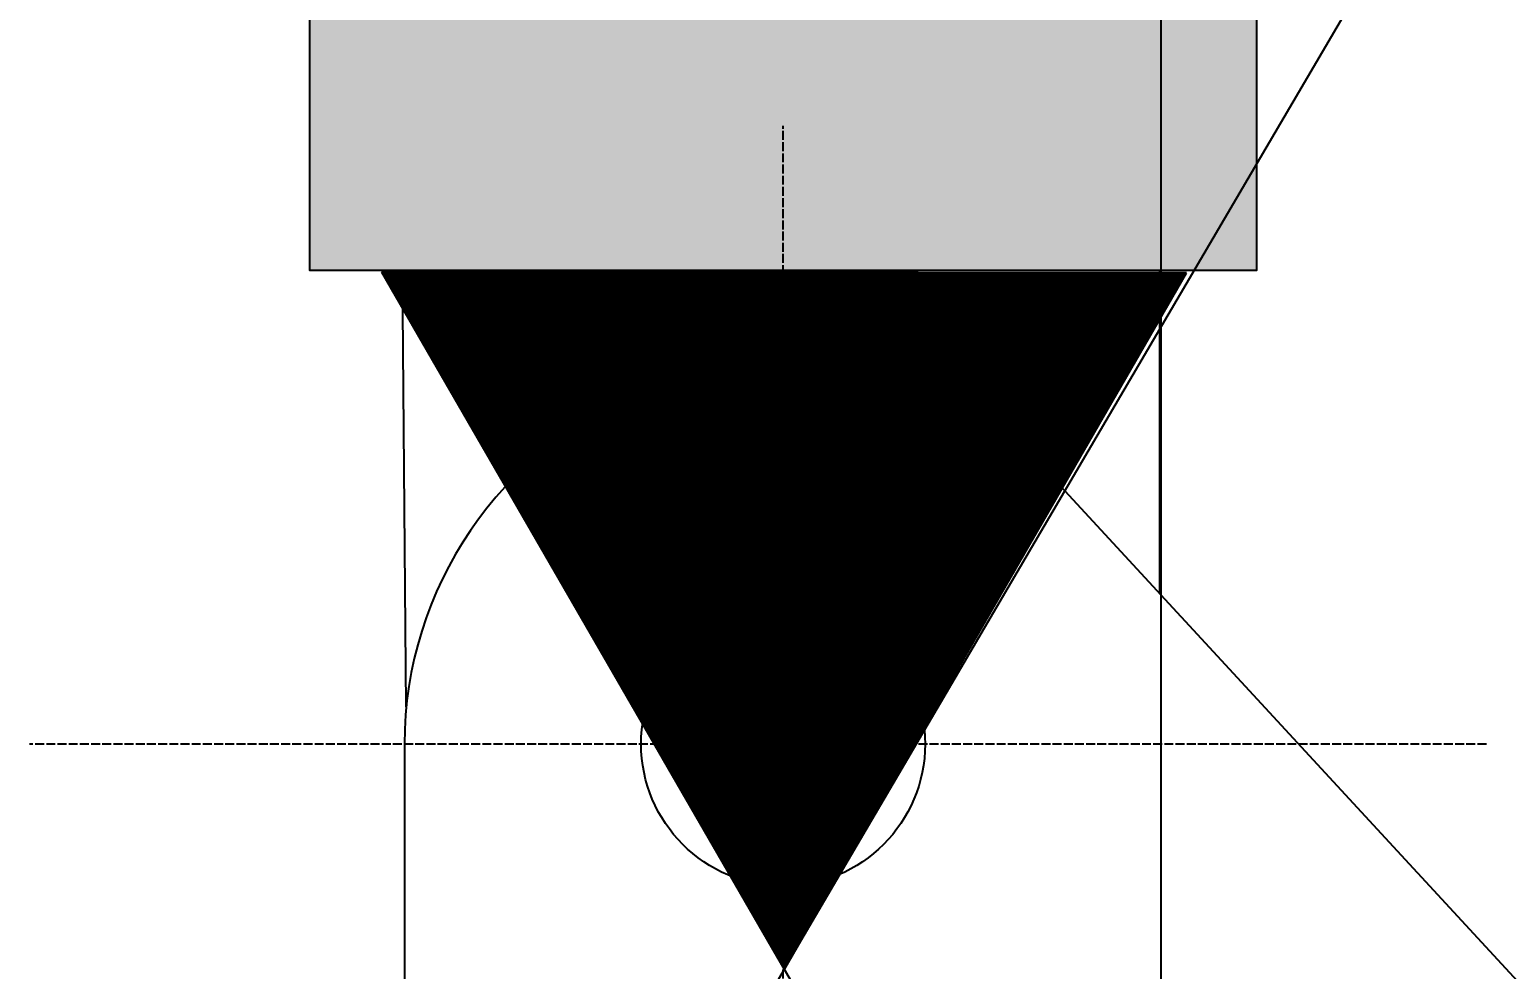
# Model space of a CAD drawing. Header units: millimetres. Extents: x -79526 to 153901, y -45620 to 21119.
# Drawn here: x 72368.2 to 72566.8, y -39220.9 to -39094.8 of the extents above; entities that cross this region are included whole.
import ezdxf
from ezdxf import colors
from ezdxf.entities.mleader import LeaderData, LeaderLine
from ezdxf.math import Vec2, Vec3

# ---------------------------------------------------------------- set-up
doc = ezdxf.new("R2010")
doc.units = ezdxf.units.MM
doc.header["$MEASUREMENT"] = 0
doc.linetypes.add('ACAD_ISO02W100', pattern=[15, 12, -3])
doc.linetypes.add('CENTER', pattern=[50.8, 31.75, -6.35, 6.35, -6.35])
for name, color, linetype in [('center', 7, 'CENTER'), ('notation', 6, 'Continuous'), ('Note', 7, 'Continuous'), ('Plot', 254, 'Continuous'), ('SolidLine', 7, 'Continuous')]:
    doc.layers.add(name, color=color, linetype=linetype)
doc.styles.get("Standard").update_dxf_attribs({"font": 'arial.ttf'})

# ---------------------------------------------------------------- blocks, each defined once
blk = doc.blocks.new('LOADPIN1')
at = {"color": 1}
for p, q in [((88786.05, -27778.52), (88678.05, -27778.37)), ((88678.05, -27778.37), (88786.05, -27965.43)), ((88678.05, -27965.43), (88786.05, -27778.52))]:
    blk.add_line(p, q, dxfattribs=at)
at = {"color": 1, "linetype": 'Continuous'}
for p, q in [((88678.09, -27778.43), (88678.15, -27778.37)), ((88678.15, -27778.54), (88678.32, -27778.37)), ((88678.21, -27778.65), (88678.5, -27778.37)), ((88678.28, -27778.76), (88678.68, -27778.37)), ((88678.34, -27778.88), (88678.85, -27778.37)), ((88678.41, -27778.99), (88679.03, -27778.37)), ((88678.47, -27779.1), (88679.21, -27778.37)), ((88678.54, -27779.21), (88679.38, -27778.37)), ((88678.6, -27779.32), (88679.56, -27778.37)), ((88678.67, -27779.44), (88679.74, -27778.37)), ((88678.73, -27779.55), (88679.91, -27778.37)), ((88678.8, -27779.66), (88680.09, -27778.37)), ((88678.86, -27779.77), (88680.27, -27778.37)), ((88678.93, -27779.88), (88680.44, -27778.37)), ((88678.99, -27780), (88680.62, -27778.37)), ((88679.06, -27780.11), (88680.8, -27778.37)), ((88679.12, -27780.22), (88680.97, -27778.37)), ((88679.19, -27780.33), (88681.15, -27778.37)), ((88679.25, -27780.44), (88681.32, -27778.37)), ((88679.31, -27780.56), (88681.5, -27778.37)), ((88679.38, -27780.67), (88681.68, -27778.37)), ((88679.44, -27780.78), (88681.85, -27778.37)), ((88679.51, -27780.89), (88682.03, -27778.37)), ((88679.57, -27781.01), (88682.21, -27778.37)), ((88679.64, -27781.12), (88682.38, -27778.37)), ((88679.7, -27781.23), (88682.56, -27778.37)), ((88679.77, -27781.34), (88682.74, -27778.37)), ((88679.83, -27781.45), (88682.91, -27778.37)), ((88679.9, -27781.57), (88683.09, -27778.37)), ((88679.96, -27781.68), (88683.27, -27778.37)), ((88680.03, -27781.79), (88683.44, -27778.37)), ((88680.09, -27781.9), (88683.62, -27778.37)), ((88680.16, -27782.01), (88683.8, -27778.37)), ((88680.22, -27782.13), (88683.97, -27778.37)), ((88680.29, -27782.24), (88684.15, -27778.37)), ((88680.35, -27782.35), (88684.33, -27778.37)), ((88680.41, -27782.46), (88684.5, -27778.37)), ((88680.48, -27782.57), (88684.68, -27778.38)), ((88680.54, -27782.69), (88684.86, -27778.38)), ((88680.61, -27782.8), (88685.03, -27778.38)), ((88680.67, -27782.91), (88685.21, -27778.38)), ((88680.74, -27783.02), (88685.38, -27778.38)), ((88680.8, -27783.13), (88685.56, -27778.38)), ((88680.87, -27783.25), (88685.74, -27778.38)), ((88680.93, -27783.36), (88685.91, -27778.38)), ((88681, -27783.47), (88686.09, -27778.38)), ((88681.06, -27783.58), (88686.27, -27778.38)), ((88681.13, -27783.69), (88686.44, -27778.38)), ((88681.19, -27783.81), (88686.62, -27778.38)), ((88681.26, -27783.92), (88686.8, -27778.38)), ((88681.32, -27784.03), (88686.97, -27778.38)), ((88681.39, -27784.14), (88687.15, -27778.38)), ((88681.45, -27784.26), (88687.33, -27778.38)), ((88681.51, -27784.37), (88687.5, -27778.38)), ((88681.58, -27784.48), (88687.68, -27778.38)), ((88681.64, -27784.59), (88687.86, -27778.38)), ((88681.71, -27784.7), (88688.03, -27778.38)), ((88681.77, -27784.82), (88688.21, -27778.38)), ((88681.84, -27784.93), (88688.39, -27778.38)), ((88681.9, -27785.04), (88688.56, -27778.38)), ((88681.97, -27785.15), (88688.74, -27778.38)), ((88682.03, -27785.26), (88688.92, -27778.38)), ((88682.1, -27785.38), (88689.09, -27778.38)), ((88682.16, -27785.49), (88689.27, -27778.38)), ((88682.23, -27785.6), (88689.44, -27778.38)), ((88682.29, -27785.71), (88689.62, -27778.38)), ((88682.36, -27785.82), (88689.8, -27778.38)), ((88682.42, -27785.94), (88689.97, -27778.38)), ((88682.49, -27786.05), (88690.15, -27778.38)), ((88682.55, -27786.16), (88690.33, -27778.38)), ((88682.61, -27786.27), (88690.5, -27778.38)), ((88682.68, -27786.38), (88690.68, -27778.38)), ((88682.74, -27786.5), (88690.86, -27778.38)), ((88682.81, -27786.61), (88691.03, -27778.38)), ((88682.87, -27786.72), (88691.21, -27778.38)), ((88682.94, -27786.83), (88691.39, -27778.38)), ((88683, -27786.95), (88691.56, -27778.38)), ((88683.07, -27787.06), (88691.74, -27778.39)), ((88683.13, -27787.17), (88691.92, -27778.39)), ((88683.2, -27787.28), (88692.09, -27778.39)), ((88683.26, -27787.39), (88692.27, -27778.39)), ((88683.33, -27787.51), (88692.45, -27778.39)), ((88683.39, -27787.62), (88692.62, -27778.39)), ((88683.46, -27787.73), (88692.8, -27778.39)), ((88683.52, -27787.84), (88692.98, -27778.39)), ((88683.59, -27787.95), (88693.15, -27778.39)), ((88683.65, -27788.07), (88693.33, -27778.39)), ((88683.71, -27788.18), (88693.5, -27778.39)), ((88683.78, -27788.29), (88693.68, -27778.39)), ((88683.84, -27788.4), (88693.86, -27778.39)), ((88683.91, -27788.51), (88694.03, -27778.39)), ((88683.97, -27788.63), (88694.21, -27778.39)), ((88684.04, -27788.74), (88694.39, -27778.39)), ((88684.1, -27788.85), (88694.56, -27778.39)), ((88684.17, -27788.96), (88694.74, -27778.39)), ((88684.23, -27789.07), (88694.92, -27778.39)), ((88684.3, -27789.19), (88695.09, -27778.39)), ((88684.36, -27789.3), (88695.27, -27778.39)), ((88684.43, -27789.41), (88695.45, -27778.39)), ((88684.49, -27789.52), (88695.62, -27778.39)), ((88684.56, -27789.63), (88695.8, -27778.39)), ((88684.62, -27789.75), (88695.98, -27778.39)), ((88684.69, -27789.86), (88696.15, -27778.39)), ((88684.75, -27789.97), (88696.33, -27778.39)), ((88684.81, -27790.08), (88696.51, -27778.39)), ((88684.88, -27790.2), (88696.68, -27778.39)), ((88684.94, -27790.31), (88696.86, -27778.39)), ((88685.01, -27790.42), (88697.04, -27778.39)), ((88685.07, -27790.53), (88697.21, -27778.39)), ((88685.14, -27790.64), (88697.39, -27778.39)), ((88685.2, -27790.76), (88697.57, -27778.39)), ((88685.27, -27790.87), (88697.74, -27778.39)), ((88685.33, -27790.98), (88697.92, -27778.39)), ((88685.4, -27791.09), (88698.09, -27778.39)), ((88685.46, -27791.2), (88698.27, -27778.39)), ((88685.53, -27791.32), (88698.45, -27778.39)), ((88685.59, -27791.43), (88698.62, -27778.39)), ((88685.66, -27791.54), (88698.8, -27778.4)), ((88685.72, -27791.65), (88698.98, -27778.4)), ((88685.79, -27791.76), (88699.15, -27778.4)), ((88685.85, -27791.88), (88699.33, -27778.4)), ((88685.91, -27791.99), (88699.51, -27778.4)), ((88685.98, -27792.1), (88699.68, -27778.4)), ((88686.04, -27792.21), (88699.86, -27778.4)), ((88686.11, -27792.32), (88700.04, -27778.4)), ((88686.17, -27792.44), (88700.21, -27778.4)), ((88686.24, -27792.55), (88700.39, -27778.4)), ((88686.3, -27792.66), (88700.57, -27778.4)), ((88686.37, -27792.77), (88700.74, -27778.4)), ((88686.43, -27792.88), (88700.92, -27778.4)), ((88686.5, -27793), (88701.1, -27778.4)), ((88686.56, -27793.11), (88701.27, -27778.4)), ((88686.63, -27793.22), (88701.45, -27778.4)), ((88686.69, -27793.33), (88701.63, -27778.4)), ((88686.76, -27793.45), (88701.8, -27778.4)), ((88686.82, -27793.56), (88701.98, -27778.4)), ((88686.89, -27793.67), (88702.15, -27778.4)), ((88686.95, -27793.78), (88702.33, -27778.4)), ((88687.01, -27793.89), (88702.51, -27778.4)), ((88687.08, -27794.01), (88702.68, -27778.4)), ((88687.14, -27794.12), (88702.86, -27778.4)), ((88687.21, -27794.23), (88703.04, -27778.4)), ((88687.27, -27794.34), (88703.21, -27778.4)), ((88687.34, -27794.45), (88703.39, -27778.4)), ((88687.4, -27794.57), (88703.57, -27778.4)), ((88687.47, -27794.68), (88703.74, -27778.4)), ((88687.53, -27794.79), (88703.92, -27778.4)), ((88687.6, -27794.9), (88704.1, -27778.4)), ((88687.66, -27795.01), (88704.27, -27778.4)), ((88687.73, -27795.13), (88704.45, -27778.4)), ((88687.79, -27795.24), (88704.63, -27778.4)), ((88687.86, -27795.35), (88704.8, -27778.4)), ((88687.92, -27795.46), (88704.98, -27778.4)), ((88687.99, -27795.57), (88705.16, -27778.4)), ((88688.05, -27795.69), (88705.33, -27778.4)), ((88688.11, -27795.8), (88705.51, -27778.4)), ((88688.18, -27795.91), (88705.69, -27778.4)), ((88688.24, -27796.02), (88705.86, -27778.41)), ((88688.31, -27796.13), (88706.04, -27778.41)), ((88688.37, -27796.25), (88706.21, -27778.41)), ((88688.44, -27796.36), (88706.39, -27778.41)), ((88688.5, -27796.47), (88706.57, -27778.41)), ((88688.57, -27796.58), (88706.74, -27778.41)), ((88688.63, -27796.7), (88706.92, -27778.41)), ((88688.7, -27796.81), (88707.1, -27778.41)), ((88688.76, -27796.92), (88707.27, -27778.41)), ((88688.83, -27797.03), (88707.45, -27778.41)), ((88688.89, -27797.14), (88707.63, -27778.41)), ((88688.96, -27797.26), (88707.8, -27778.41)), ((88689.02, -27797.37), (88707.98, -27778.41)), ((88689.09, -27797.48), (88708.16, -27778.41)), ((88689.15, -27797.59), (88708.33, -27778.41)), ((88689.21, -27797.7), (88708.51, -27778.41)), ((88689.28, -27797.82), (88708.69, -27778.41)), ((88689.34, -27797.93), (88708.86, -27778.41)), ((88689.41, -27798.04), (88709.04, -27778.41)), ((88689.47, -27798.15), (88709.22, -27778.41)), ((88689.54, -27798.26), (88709.39, -27778.41)), ((88689.6, -27798.38), (88709.57, -27778.41)), ((88689.67, -27798.49), (88709.75, -27778.41)), ((88689.73, -27798.6), (88709.92, -27778.41)), ((88689.8, -27798.71), (88710.1, -27778.41)), ((88689.86, -27798.82), (88710.27, -27778.41)), ((88689.93, -27798.94), (88710.45, -27778.41)), ((88689.99, -27799.05), (88710.63, -27778.41)), ((88690.06, -27799.16), (88710.8, -27778.41)), ((88690.12, -27799.27), (88710.98, -27778.41)), ((88690.19, -27799.38), (88711.16, -27778.41)), ((88690.25, -27799.5), (88711.33, -27778.41)), ((88690.31, -27799.61), (88711.51, -27778.41)), ((88690.38, -27799.72), (88711.69, -27778.41)), ((88690.44, -27799.83), (88711.86, -27778.41)), ((88690.51, -27799.95), (88712.04, -27778.41)), ((88690.57, -27800.06), (88712.22, -27778.41)), ((88690.64, -27800.17), (88712.39, -27778.41)), ((88690.7, -27800.28), (88712.57, -27778.41)), ((88690.77, -27800.39), (88712.75, -27778.41)), ((88690.83, -27800.51), (88712.92, -27778.42)), ((88690.9, -27800.62), (88713.1, -27778.42)), ((88690.96, -27800.73), (88713.28, -27778.42)), ((88691.03, -27800.84), (88713.45, -27778.42)), ((88691.09, -27800.95), (88713.63, -27778.42)), ((88691.16, -27801.07), (88713.81, -27778.42)), ((88691.22, -27801.18), (88713.98, -27778.42)), ((88691.29, -27801.29), (88714.16, -27778.42)), ((88691.35, -27801.4), (88714.34, -27778.42)), ((88691.41, -27801.51), (88714.51, -27778.42)), ((88691.48, -27801.63), (88714.69, -27778.42)), ((88691.54, -27801.74), (88714.86, -27778.42)), ((88691.61, -27801.85), (88715.04, -27778.42)), ((88691.67, -27801.96), (88715.22, -27778.42)), ((88691.74, -27802.07), (88715.39, -27778.42)), ((88691.8, -27802.19), (88715.57, -27778.42)), ((88691.87, -27802.3), (88715.75, -27778.42)), ((88691.93, -27802.41), (88715.92, -27778.42)), ((88692, -27802.52), (88716.1, -27778.42)), ((88692.06, -27802.64), (88716.28, -27778.42)), ((88692.13, -27802.75), (88716.45, -27778.42)), ((88692.19, -27802.86), (88716.63, -27778.42)), ((88692.26, -27802.97), (88716.81, -27778.42)), ((88692.32, -27803.08), (88716.98, -27778.42)), ((88692.39, -27803.2), (88717.16, -27778.42)), ((88692.45, -27803.31), (88717.34, -27778.42)), ((88692.51, -27803.42), (88717.51, -27778.42)), ((88692.58, -27803.53), (88717.69, -27778.42)), ((88692.64, -27803.64), (88717.87, -27778.42)), ((88692.71, -27803.76), (88718.04, -27778.42)), ((88692.77, -27803.87), (88718.22, -27778.42)), ((88692.84, -27803.98), (88718.4, -27778.42)), ((88692.9, -27804.09), (88718.57, -27778.42)), ((88692.97, -27804.2), (88718.75, -27778.42)), ((88693.03, -27804.32), (88718.92, -27778.42)), ((88693.1, -27804.43), (88719.1, -27778.42)), ((88693.16, -27804.54), (88719.28, -27778.42)), ((88693.23, -27804.65), (88719.45, -27778.42)), ((88693.29, -27804.76), (88719.63, -27778.42)), ((88693.36, -27804.88), (88719.81, -27778.42)), ((88693.42, -27804.99), (88719.98, -27778.43)), ((88693.49, -27805.1), (88720.16, -27778.43)), ((88693.55, -27805.21), (88720.34, -27778.43)), ((88693.61, -27805.32), (88720.51, -27778.43)), ((88693.68, -27805.44), (88720.69, -27778.43)), ((88693.74, -27805.55), (88720.87, -27778.43)), ((88693.81, -27805.66), (88721.04, -27778.43)), ((88693.87, -27805.77), (88721.22, -27778.43)), ((88693.94, -27805.89), (88721.4, -27778.43)), ((88694, -27806), (88721.57, -27778.43)), ((88694.07, -27806.11), (88721.75, -27778.43)), ((88694.13, -27806.22), (88721.93, -27778.43)), ((88694.2, -27806.33), (88722.1, -27778.43)), ((88694.26, -27806.45), (88722.28, -27778.43)), ((88694.33, -27806.56), (88722.46, -27778.43)), ((88694.39, -27806.67), (88722.63, -27778.43)), ((88694.46, -27806.78), (88722.81, -27778.43)), ((88694.52, -27806.89), (88722.98, -27778.43)), ((88694.59, -27807.01), (88723.16, -27778.43)), ((88694.65, -27807.12), (88723.34, -27778.43)), ((88694.71, -27807.23), (88723.51, -27778.43)), ((88694.78, -27807.34), (88723.69, -27778.43)), ((88694.84, -27807.45), (88723.87, -27778.43)), ((88694.91, -27807.57), (88724.04, -27778.43)), ((88694.97, -27807.68), (88724.22, -27778.43)), ((88695.04, -27807.79), (88724.4, -27778.43)), ((88695.1, -27807.9), (88724.57, -27778.43)), ((88695.17, -27808.01), (88724.75, -27778.43)), ((88695.23, -27808.13), (88724.93, -27778.43)), ((88695.3, -27808.24), (88725.1, -27778.43)), ((88695.36, -27808.35), (88725.28, -27778.43)), ((88695.43, -27808.46), (88725.46, -27778.43)), ((88695.49, -27808.57), (88725.63, -27778.43)), ((88695.56, -27808.69), (88725.81, -27778.43)), ((88695.62, -27808.8), (88725.99, -27778.43)), ((88695.69, -27808.91), (88726.16, -27778.43)), ((88695.75, -27809.02), (88726.34, -27778.43)), ((88695.81, -27809.14), (88726.52, -27778.43)), ((88695.88, -27809.25), (88726.69, -27778.43)), ((88695.94, -27809.36), (88726.87, -27778.43)), ((88696.01, -27809.47), (88727.04, -27778.44)), ((88696.07, -27809.58), (88727.22, -27778.44)), ((88696.14, -27809.7), (88727.4, -27778.44)), ((88696.2, -27809.81), (88727.57, -27778.44)), ((88696.27, -27809.92), (88727.75, -27778.44)), ((88696.33, -27810.03), (88727.93, -27778.44)), ((88696.4, -27810.14), (88728.1, -27778.44)), ((88696.46, -27810.26), (88728.28, -27778.44)), ((88696.53, -27810.37), (88728.46, -27778.44)), ((88696.59, -27810.48), (88728.63, -27778.44)), ((88696.66, -27810.59), (88728.81, -27778.44)), ((88696.72, -27810.7), (88728.99, -27778.44)), ((88696.79, -27810.82), (88729.16, -27778.44)), ((88696.85, -27810.93), (88729.34, -27778.44)), ((88696.91, -27811.04), (88729.52, -27778.44)), ((88696.98, -27811.15), (88729.69, -27778.44)), ((88697.04, -27811.26), (88729.87, -27778.44)), ((88697.11, -27811.38), (88730.05, -27778.44)), ((88697.17, -27811.49), (88730.22, -27778.44)), ((88697.24, -27811.6), (88730.4, -27778.44)), ((88697.3, -27811.71), (88730.58, -27778.44)), ((88697.37, -27811.82), (88730.75, -27778.44)), ((88697.43, -27811.94), (88730.93, -27778.44)), ((88697.5, -27812.05), (88731.11, -27778.44)), ((88697.56, -27812.16), (88731.28, -27778.44)), ((88697.63, -27812.27), (88731.46, -27778.44)), ((88697.69, -27812.39), (88731.63, -27778.44)), ((88697.76, -27812.5), (88731.81, -27778.44)), ((88697.82, -27812.61), (88731.99, -27778.44)), ((88697.88, -27812.72), (88732.16, -27778.44)), ((88697.95, -27812.83), (88732.34, -27778.44)), ((88698.01, -27812.95), (88732.52, -27778.44)), ((88698.08, -27813.06), (88732.69, -27778.44)), ((88698.14, -27813.17), (88732.87, -27778.44)), ((88698.21, -27813.28), (88733.05, -27778.44)), ((88698.27, -27813.39), (88733.22, -27778.44)), ((88698.34, -27813.51), (88733.4, -27778.44)), ((88698.4, -27813.62), (88733.58, -27778.44)), ((88698.47, -27813.73), (88733.75, -27778.44)), ((88698.53, -27813.84), (88733.93, -27778.44)), ((88698.6, -27813.95), (88734.11, -27778.45)), ((88698.66, -27814.07), (88734.28, -27778.45)), ((88698.73, -27814.18), (88734.46, -27778.45)), ((88698.79, -27814.29), (88734.64, -27778.45)), ((88698.86, -27814.4), (88734.81, -27778.45)), ((88698.92, -27814.51), (88734.99, -27778.45)), ((88698.98, -27814.63), (88735.17, -27778.45)), ((88699.05, -27814.74), (88735.34, -27778.45)), ((88699.11, -27814.85), (88735.52, -27778.45)), ((88699.18, -27814.96), (88735.69, -27778.45)), ((88699.24, -27815.08), (88735.87, -27778.45)), ((88699.31, -27815.19), (88736.05, -27778.45)), ((88699.37, -27815.3), (88736.22, -27778.45)), ((88699.44, -27815.41), (88736.4, -27778.45)), ((88699.5, -27815.52), (88736.58, -27778.45)), ((88699.57, -27815.64), (88736.75, -27778.45)), ((88699.63, -27815.75), (88736.93, -27778.45)), ((88699.7, -27815.86), (88737.11, -27778.45)), ((88699.76, -27815.97), (88737.28, -27778.45)), ((88699.83, -27816.08), (88737.46, -27778.45)), ((88699.89, -27816.2), (88737.64, -27778.45)), ((88699.96, -27816.31), (88737.81, -27778.45)), ((88700.02, -27816.42), (88737.99, -27778.45)), ((88700.08, -27816.53), (88738.17, -27778.45)), ((88700.15, -27816.64), (88738.34, -27778.45)), ((88700.21, -27816.76), (88738.52, -27778.45)), ((88700.28, -27816.87), (88738.7, -27778.45)), ((88700.34, -27816.98), (88738.87, -27778.45)), ((88700.41, -27817.09), (88739.05, -27778.45)), ((88700.47, -27817.2), (88739.23, -27778.45)), ((88700.54, -27817.32), (88739.4, -27778.45)), ((88700.6, -27817.43), (88739.58, -27778.45)), ((88700.67, -27817.54), (88739.75, -27778.45)), ((88700.73, -27817.65), (88739.93, -27778.45)), ((88700.8, -27817.76), (88740.11, -27778.45)), ((88700.86, -27817.88), (88740.28, -27778.45)), ((88700.93, -27817.99), (88740.46, -27778.45)), ((88700.99, -27818.1), (88740.64, -27778.45)), ((88701.06, -27818.21), (88740.81, -27778.45)), ((88701.12, -27818.33), (88740.99, -27778.45)), ((88701.18, -27818.44), (88741.17, -27778.46)), ((88701.25, -27818.55), (88741.34, -27778.46)), ((88701.31, -27818.66), (88741.52, -27778.46)), ((88701.38, -27818.77), (88741.7, -27778.46)), ((88701.44, -27818.89), (88741.87, -27778.46)), ((88701.51, -27819), (88742.05, -27778.46)), ((88701.57, -27819.11), (88742.23, -27778.46)), ((88701.64, -27819.22), (88742.4, -27778.46)), ((88701.7, -27819.33), (88742.58, -27778.46)), ((88701.77, -27819.45), (88742.76, -27778.46)), ((88701.83, -27819.56), (88742.93, -27778.46)), ((88701.9, -27819.67), (88743.11, -27778.46)), ((88701.96, -27819.78), (88743.29, -27778.46)), ((88702.03, -27819.89), (88743.46, -27778.46)), ((88702.09, -27820.01), (88743.64, -27778.46)), ((88702.16, -27820.12), (88743.82, -27778.46)), ((88702.22, -27820.23), (88743.99, -27778.46)), ((88702.28, -27820.34), (88744.17, -27778.46)), ((88702.35, -27820.45), (88744.34, -27778.46)), ((88702.41, -27820.57), (88744.52, -27778.46)), ((88702.48, -27820.68), (88744.7, -27778.46)), ((88702.54, -27820.79), (88744.87, -27778.46)), ((88702.61, -27820.9), (88745.05, -27778.46)), ((88702.67, -27821.01), (88745.23, -27778.46)), ((88702.74, -27821.13), (88745.4, -27778.46)), ((88702.8, -27821.24), (88745.58, -27778.46)), ((88702.87, -27821.35), (88745.76, -27778.46)), ((88702.93, -27821.46), (88745.93, -27778.46)), ((88703, -27821.58), (88746.11, -27778.46)), ((88703.06, -27821.69), (88746.29, -27778.46)), ((88703.13, -27821.8), (88746.46, -27778.46)), ((88703.19, -27821.91), (88746.64, -27778.46)), ((88703.26, -27822.02), (88746.82, -27778.46)), ((88703.32, -27822.14), (88746.99, -27778.46)), ((88703.38, -27822.25), (88747.17, -27778.46)), ((88703.45, -27822.36), (88747.35, -27778.46)), ((88703.51, -27822.47), (88747.52, -27778.46)), ((88703.58, -27822.58), (88747.7, -27778.46)), ((88703.64, -27822.7), (88747.88, -27778.46)), ((88703.71, -27822.81), (88748.05, -27778.46)), ((88703.77, -27822.92), (88748.23, -27778.47)), ((88703.84, -27823.03), (88748.4, -27778.47)), ((88703.9, -27823.14), (88748.58, -27778.47)), ((88703.97, -27823.26), (88748.76, -27778.47)), ((88704.03, -27823.37), (88748.93, -27778.47)), ((88704.1, -27823.48), (88749.11, -27778.47)), ((88704.16, -27823.59), (88749.29, -27778.47)), ((88704.23, -27823.7), (88749.46, -27778.47)), ((88704.29, -27823.82), (88749.64, -27778.47)), ((88704.36, -27823.93), (88749.82, -27778.47)), ((88704.42, -27824.04), (88749.99, -27778.47)), ((88704.48, -27824.15), (88750.17, -27778.47)), ((88704.55, -27824.26), (88750.35, -27778.47)), ((88704.61, -27824.38), (88750.52, -27778.47)), ((88704.68, -27824.49), (88750.7, -27778.47)), ((88704.74, -27824.6), (88750.88, -27778.47)), ((88704.81, -27824.71), (88751.05, -27778.47)), ((88704.87, -27824.83), (88751.23, -27778.47)), ((88704.94, -27824.94), (88751.41, -27778.47)), ((88705, -27825.05), (88751.58, -27778.47)), ((88705.07, -27825.16), (88751.76, -27778.47)), ((88705.13, -27825.27), (88751.94, -27778.47)), ((88705.2, -27825.39), (88752.11, -27778.47)), ((88705.26, -27825.5), (88752.29, -27778.47)), ((88705.33, -27825.61), (88752.46, -27778.47)), ((88705.39, -27825.72), (88752.64, -27778.47)), ((88705.46, -27825.83), (88752.82, -27778.47)), ((88705.52, -27825.95), (88752.99, -27778.47)), ((88705.58, -27826.06), (88753.17, -27778.47)), ((88705.65, -27826.17), (88753.35, -27778.47)), ((88705.71, -27826.28), (88753.52, -27778.47)), ((88705.78, -27826.39), (88753.7, -27778.47)), ((88705.84, -27826.51), (88753.88, -27778.47)), ((88705.91, -27826.62), (88754.05, -27778.47)), ((88705.97, -27826.73), (88754.23, -27778.47)), ((88706.04, -27826.84), (88754.41, -27778.47)), ((88706.1, -27826.95), (88754.58, -27778.47)), ((88706.17, -27827.07), (88754.76, -27778.47)), ((88706.23, -27827.18), (88754.94, -27778.47)), ((88706.3, -27827.29), (88755.11, -27778.47)), ((88706.36, -27827.4), (88755.29, -27778.48)), ((88706.43, -27827.52), (88755.47, -27778.48)), ((88706.49, -27827.63), (88755.64, -27778.48)), ((88706.56, -27827.74), (88755.82, -27778.48)), ((88706.62, -27827.85), (88756, -27778.48)), ((88706.68, -27827.96), (88756.17, -27778.48)), ((88706.75, -27828.08), (88756.35, -27778.48)), ((88706.81, -27828.19), (88756.52, -27778.48)), ((88706.88, -27828.3), (88756.7, -27778.48)), ((88706.94, -27828.41), (88756.88, -27778.48)), ((88707.01, -27828.52), (88757.05, -27778.48)), ((88707.07, -27828.64), (88757.23, -27778.48)), ((88707.14, -27828.75), (88757.41, -27778.48)), ((88707.2, -27828.86), (88757.58, -27778.48)), ((88707.27, -27828.97), (88757.76, -27778.48)), ((88707.33, -27829.08), (88757.94, -27778.48)), ((88707.4, -27829.2), (88758.11, -27778.48)), ((88707.46, -27829.31), (88758.29, -27778.48)), ((88707.53, -27829.42), (88758.47, -27778.48)), ((88707.59, -27829.53), (88758.64, -27778.48)), ((88707.66, -27829.64), (88758.82, -27778.48)), ((88707.72, -27829.76), (88759, -27778.48)), ((88707.78, -27829.87), (88759.17, -27778.48)), ((88707.85, -27829.98), (88759.35, -27778.48)), ((88707.91, -27830.09), (88759.53, -27778.48)), ((88707.98, -27830.2), (88759.7, -27778.48)), ((88708.04, -27830.32), (88759.88, -27778.48)), ((88708.11, -27830.43), (88760.06, -27778.48)), ((88708.17, -27830.54), (88760.23, -27778.48)), ((88708.24, -27830.65), (88760.41, -27778.48)), ((88708.3, -27830.77), (88760.59, -27778.48)), ((88708.37, -27830.88), (88760.76, -27778.48)), ((88708.43, -27830.99), (88760.94, -27778.48)), ((88708.5, -27831.1), (88761.11, -27778.48)), ((88708.56, -27831.21), (88761.29, -27778.48)), ((88708.63, -27831.33), (88761.47, -27778.48)), ((88708.69, -27831.44), (88761.64, -27778.48)), ((88708.76, -27831.55), (88761.82, -27778.48)), ((88708.82, -27831.66), (88762, -27778.48)), ((88708.88, -27831.77), (88762.17, -27778.48)), ((88708.95, -27831.89), (88762.35, -27778.49)), ((88709.01, -27832), (88762.53, -27778.49)), ((88709.08, -27832.11), (88762.7, -27778.49)), ((88709.14, -27832.22), (88762.88, -27778.49)), ((88709.21, -27832.33), (88763.06, -27778.49)), ((88709.27, -27832.45), (88763.23, -27778.49)), ((88709.34, -27832.56), (88763.41, -27778.49)), ((88709.4, -27832.67), (88763.59, -27778.49)), ((88709.47, -27832.78), (88763.76, -27778.49)), ((88709.53, -27832.89), (88763.94, -27778.49)), ((88709.6, -27833.01), (88764.12, -27778.49)), ((88709.66, -27833.12), (88764.29, -27778.49)), ((88709.73, -27833.23), (88764.47, -27778.49)), ((88709.79, -27833.34), (88764.65, -27778.49)), ((88709.86, -27833.45), (88764.82, -27778.49)), ((88709.92, -27833.57), (88765, -27778.49)), ((88709.98, -27833.68), (88765.17, -27778.49)), ((88710.05, -27833.79), (88765.35, -27778.49)), ((88710.11, -27833.9), (88765.53, -27778.49)), ((88710.18, -27834.02), (88765.7, -27778.49)), ((88710.24, -27834.13), (88765.88, -27778.49)), ((88710.31, -27834.24), (88766.06, -27778.49)), ((88710.37, -27834.35), (88766.23, -27778.49)), ((88710.44, -27834.46), (88766.41, -27778.49)), ((88710.5, -27834.58), (88766.59, -27778.49)), ((88710.57, -27834.69), (88766.76, -27778.49)), ((88710.63, -27834.8), (88766.94, -27778.49)), ((88710.7, -27834.91), (88767.12, -27778.49)), ((88710.76, -27835.02), (88767.29, -27778.49)), ((88710.83, -27835.14), (88767.47, -27778.49)), ((88710.89, -27835.25), (88767.65, -27778.49)), ((88710.96, -27835.36), (88767.82, -27778.49)), ((88711.02, -27835.47), (88768, -27778.49)), ((88711.08, -27835.58), (88768.18, -27778.49)), ((88711.15, -27835.7), (88768.35, -27778.49)), ((88711.21, -27835.81), (88768.53, -27778.49)), ((88711.28, -27835.92), (88768.71, -27778.49)), ((88711.34, -27836.03), (88768.88, -27778.49)), ((88711.41, -27836.14), (88769.06, -27778.49)), ((88711.47, -27836.26), (88769.23, -27778.49)), ((88711.54, -27836.37), (88769.41, -27778.5)), ((88711.6, -27836.48), (88769.59, -27778.5)), ((88711.67, -27836.59), (88769.76, -27778.5)), ((88711.73, -27836.7), (88769.94, -27778.5)), ((88711.8, -27836.82), (88770.12, -27778.5)), ((88711.86, -27836.93), (88770.29, -27778.5)), ((88711.93, -27837.04), (88770.47, -27778.5)), ((88711.99, -27837.15), (88770.65, -27778.5)), ((88712.06, -27837.27), (88770.82, -27778.5)), ((88712.12, -27837.38), (88771, -27778.5)), ((88712.18, -27837.49), (88771.18, -27778.5)), ((88712.25, -27837.6), (88771.35, -27778.5)), ((88712.31, -27837.71), (88771.53, -27778.5)), ((88712.38, -27837.83), (88771.71, -27778.5)), ((88712.44, -27837.94), (88771.88, -27778.5)), ((88712.51, -27838.05), (88772.06, -27778.5)), ((88712.57, -27838.16), (88772.24, -27778.5)), ((88712.64, -27838.27), (88772.41, -27778.5)), ((88712.7, -27838.39), (88772.59, -27778.5)), ((88712.77, -27838.5), (88772.77, -27778.5)), ((88712.83, -27838.61), (88772.94, -27778.5)), ((88712.9, -27838.72), (88773.12, -27778.5)), ((88712.96, -27838.83), (88773.29, -27778.5)), ((88713.03, -27838.95), (88773.47, -27778.5)), ((88713.09, -27839.06), (88773.65, -27778.5)), ((88713.16, -27839.17), (88773.82, -27778.5)), ((88713.22, -27839.28), (88774, -27778.5)), ((88713.28, -27839.39), (88774.18, -27778.5)), ((88713.35, -27839.51), (88774.35, -27778.5)), ((88713.41, -27839.62), (88774.53, -27778.5)), ((88713.48, -27839.73), (88774.71, -27778.5)), ((88713.54, -27839.84), (88774.88, -27778.5)), ((88713.61, -27839.96), (88775.06, -27778.5)), ((88713.67, -27840.07), (88775.24, -27778.5)), ((88713.74, -27840.18), (88775.41, -27778.5)), ((88713.8, -27840.29), (88775.59, -27778.5)), ((88713.87, -27840.4), (88775.77, -27778.5)), ((88713.93, -27840.52), (88775.94, -27778.5)), ((88714, -27840.63), (88776.12, -27778.5)), ((88714.06, -27840.74), (88776.3, -27778.5)), ((88714.13, -27840.85), (88776.47, -27778.51)), ((88714.19, -27840.96), (88776.65, -27778.51)), ((88714.26, -27841.08), (88776.83, -27778.51)), ((88714.32, -27841.19), (88777, -27778.51)), ((88714.38, -27841.3), (88777.18, -27778.51)), ((88714.45, -27841.41), (88777.36, -27778.51)), ((88714.51, -27841.52), (88777.53, -27778.51)), ((88714.58, -27841.64), (88777.71, -27778.51)), ((88714.64, -27841.75), (88777.88, -27778.51)), ((88714.71, -27841.86), (88778.06, -27778.51)), ((88714.77, -27841.97), (88778.24, -27778.51)), ((88714.84, -27842.08), (88778.41, -27778.51)), ((88714.9, -27842.2), (88778.59, -27778.51)), ((88714.97, -27842.31), (88778.77, -27778.51)), ((88715.03, -27842.42), (88778.94, -27778.51)), ((88715.1, -27842.53), (88779.12, -27778.51)), ((88715.16, -27842.64), (88779.3, -27778.51)), ((88715.23, -27842.76), (88779.47, -27778.51)), ((88715.29, -27842.87), (88779.65, -27778.51)), ((88715.36, -27842.98), (88779.83, -27778.51)), ((88715.42, -27843.09), (88780, -27778.51)), ((88715.48, -27843.21), (88780.18, -27778.51)), ((88715.55, -27843.32), (88780.36, -27778.51)), ((88715.61, -27843.43), (88780.53, -27778.51)), ((88715.68, -27843.54), (88780.71, -27778.51)), ((88715.74, -27843.65), (88780.89, -27778.51)), ((88715.81, -27843.77), (88781.06, -27778.51)), ((88715.87, -27843.88), (88781.24, -27778.51)), ((88715.94, -27843.99), (88781.42, -27778.51)), ((88716, -27844.1), (88781.59, -27778.51)), ((88716.07, -27844.21), (88781.77, -27778.51)), ((88716.13, -27844.33), (88781.94, -27778.51)), ((88716.2, -27844.44), (88782.12, -27778.51)), ((88716.26, -27844.55), (88782.3, -27778.51)), ((88716.33, -27844.66), (88782.47, -27778.51)), ((88716.39, -27844.77), (88782.65, -27778.51)), ((88716.46, -27844.89), (88782.83, -27778.51)), ((88716.52, -27845), (88783, -27778.51)), ((88716.58, -27845.11), (88783.18, -27778.51)), ((88716.65, -27845.22), (88783.36, -27778.51)), ((88716.71, -27845.33), (88783.53, -27778.52)), ((88716.78, -27845.45), (88783.71, -27778.52)), ((88716.84, -27845.56), (88783.89, -27778.52)), ((88716.91, -27845.67), (88784.06, -27778.52)), ((88716.97, -27845.78), (88784.24, -27778.52)), ((88717.04, -27845.89), (88784.42, -27778.52)), ((88717.1, -27846.01), (88784.59, -27778.52)), ((88717.17, -27846.12), (88784.77, -27778.52)), ((88717.23, -27846.23), (88784.95, -27778.52)), ((88717.3, -27846.34), (88785.12, -27778.52)), ((88717.36, -27846.46), (88785.3, -27778.52)), ((88717.43, -27846.57), (88785.48, -27778.52)), ((88717.49, -27846.68), (88785.65, -27778.52)), ((88717.56, -27846.79), (88785.83, -27778.52)), ((88717.62, -27846.9), (88786, -27778.52)), ((88717.68, -27847.02), (88785.87, -27778.83)), ((88717.75, -27847.13), (88785.63, -27779.25)), ((88717.81, -27847.24), (88785.39, -27779.67)), ((88717.88, -27847.35), (88785.14, -27780.09)), ((88717.94, -27847.46), (88784.9, -27780.5)), ((88718.01, -27847.58), (88784.66, -27780.92)), ((88718.07, -27847.69), (88784.42, -27781.34)), ((88718.14, -27847.8), (88784.18, -27781.76)), ((88718.2, -27847.91), (88783.94, -27782.18)), ((88718.27, -27848.02), (88783.7, -27782.6)), ((88718.33, -27848.14), (88783.45, -27783.01)), ((88718.4, -27848.25), (88783.21, -27783.43)), ((88718.46, -27848.36), (88782.97, -27783.85)), ((88718.53, -27848.47), (88782.73, -27784.27)), ((88718.59, -27848.58), (88782.49, -27784.69)), ((88718.66, -27848.7), (88782.25, -27785.11)), ((88718.72, -27848.81), (88782.01, -27785.52)), ((88718.78, -27848.92), (88781.76, -27785.94)), ((88718.85, -27849.03), (88781.52, -27786.36)), ((88718.91, -27849.14), (88781.28, -27786.78)), ((88718.98, -27849.26), (88781.04, -27787.2)), ((88719.04, -27849.37), (88780.8, -27787.61)), ((88719.11, -27849.48), (88780.56, -27788.03)), ((88719.17, -27849.59), (88780.31, -27788.45)), ((88719.24, -27849.71), (88780.07, -27788.87)), ((88719.3, -27849.82), (88779.83, -27789.29)), ((88719.37, -27849.93), (88779.59, -27789.71)), ((88719.43, -27850.04), (88779.35, -27790.12)), ((88719.5, -27850.15), (88779.11, -27790.54)), ((88719.56, -27850.27), (88778.87, -27790.96)), ((88719.63, -27850.38), (88778.62, -27791.38)), ((88719.69, -27850.49), (88778.38, -27791.8)), ((88719.76, -27850.6), (88778.14, -27792.22)), ((88719.82, -27850.71), (88777.9, -27792.63)), ((88719.88, -27850.83), (88777.66, -27793.05)), ((88719.95, -27850.94), (88777.42, -27793.47)), ((88720.01, -27851.05), (88777.18, -27793.89)), ((88720.08, -27851.16), (88776.93, -27794.31)), ((88720.14, -27851.27), (88776.69, -27794.73)), ((88720.21, -27851.39), (88776.45, -27795.14)), ((88720.27, -27851.5), (88776.21, -27795.56)), ((88720.34, -27851.61), (88775.97, -27795.98)), ((88720.4, -27851.72), (88775.73, -27796.4)), ((88720.47, -27851.83), (88775.49, -27796.82)), ((88720.53, -27851.95), (88775.24, -27797.23)), ((88720.6, -27852.06), (88775, -27797.65)), ((88720.66, -27852.17), (88774.76, -27798.07)), ((88720.73, -27852.28), (88774.52, -27798.49)), ((88720.79, -27852.4), (88774.28, -27798.91)), ((88720.86, -27852.51), (88774.04, -27799.33)), ((88720.92, -27852.62), (88773.79, -27799.74)), ((88720.98, -27852.73), (88773.55, -27800.16)), ((88721.05, -27852.84), (88773.31, -27800.58)), ((88721.11, -27852.96), (88773.07, -27801)), ((88721.18, -27853.07), (88772.83, -27801.42)), ((88721.24, -27853.18), (88772.59, -27801.84)), ((88721.31, -27853.29), (88772.35, -27802.25)), ((88721.37, -27853.4), (88772.1, -27802.67)), ((88721.44, -27853.52), (88771.86, -27803.09)), ((88721.5, -27853.63), (88771.62, -27803.51)), ((88721.57, -27853.74), (88771.38, -27803.93)), ((88721.63, -27853.85), (88771.14, -27804.34)), ((88721.7, -27853.96), (88770.9, -27804.76)), ((88721.76, -27854.08), (88770.66, -27805.18)), ((88721.83, -27854.19), (88770.41, -27805.6)), ((88721.89, -27854.3), (88770.17, -27806.02)), ((88721.96, -27854.41), (88769.93, -27806.44)), ((88722.02, -27854.52), (88769.69, -27806.85)), ((88722.08, -27854.64), (88769.45, -27807.27)), ((88722.15, -27854.75), (88769.21, -27807.69)), ((88722.21, -27854.86), (88768.97, -27808.11)), ((88722.28, -27854.97), (88768.72, -27808.53)), ((88722.34, -27855.08), (88768.48, -27808.95)), ((88722.41, -27855.2), (88768.24, -27809.36)), ((88722.47, -27855.31), (88768, -27809.78)), ((88722.54, -27855.42), (88767.76, -27810.2)), ((88722.6, -27855.53), (88767.52, -27810.62)), ((88722.67, -27855.65), (88767.27, -27811.04)), ((88722.73, -27855.76), (88767.03, -27811.46)), ((88722.8, -27855.87), (88766.79, -27811.87)), ((88722.86, -27855.98), (88766.55, -27812.29)), ((88722.93, -27856.09), (88766.31, -27812.71)), ((88722.99, -27856.21), (88766.07, -27813.13)), ((88723.06, -27856.32), (88765.83, -27813.55)), ((88723.12, -27856.43), (88765.58, -27813.96)), ((88723.18, -27856.54), (88765.34, -27814.38)), ((88723.25, -27856.65), (88765.1, -27814.8)), ((88723.31, -27856.77), (88764.86, -27815.22)), ((88723.38, -27856.88), (88764.62, -27815.64)), ((88723.44, -27856.99), (88764.38, -27816.06)), ((88723.51, -27857.1), (88764.14, -27816.47)), ((88723.57, -27857.21), (88763.89, -27816.89)), ((88723.64, -27857.33), (88763.65, -27817.31)), ((88723.7, -27857.44), (88763.41, -27817.73)), ((88723.77, -27857.55), (88763.17, -27818.15)), ((88723.83, -27857.66), (88762.93, -27818.57)), ((88723.9, -27857.77), (88762.69, -27818.98)), ((88723.96, -27857.89), (88762.45, -27819.4)), ((88724.03, -27858), (88762.2, -27819.82)), ((88724.09, -27858.11), (88761.96, -27820.24)), ((88724.16, -27858.22), (88761.72, -27820.66)), ((88724.22, -27858.33), (88761.48, -27821.08)), ((88724.28, -27858.45), (88761.24, -27821.49)), ((88724.35, -27858.56), (88761, -27821.91)), ((88724.41, -27858.67), (88760.75, -27822.33)), ((88724.48, -27858.78), (88760.51, -27822.75)), ((88724.54, -27858.9), (88760.27, -27823.17)), ((88724.61, -27859.01), (88760.03, -27823.58)), ((88724.67, -27859.12), (88759.79, -27824)), ((88724.74, -27859.23), (88759.55, -27824.42)), ((88724.8, -27859.34), (88759.31, -27824.84)), ((88724.87, -27859.46), (88759.06, -27825.26)), ((88724.93, -27859.57), (88758.82, -27825.68)), ((88725, -27859.68), (88758.58, -27826.09)), ((88725.06, -27859.79), (88758.34, -27826.51)), ((88725.13, -27859.9), (88758.1, -27826.93)), ((88725.19, -27860.02), (88757.86, -27827.35)), ((88725.26, -27860.13), (88757.62, -27827.77)), ((88725.32, -27860.24), (88757.37, -27828.19)), ((88725.38, -27860.35), (88757.13, -27828.6)), ((88725.45, -27860.46), (88756.89, -27829.02)), ((88725.51, -27860.58), (88756.65, -27829.44)), ((88725.58, -27860.69), (88756.41, -27829.86)), ((88725.64, -27860.8), (88756.17, -27830.28)), ((88725.71, -27860.91), (88755.93, -27830.7)), ((88725.77, -27861.02), (88755.68, -27831.11)), ((88725.84, -27861.14), (88755.44, -27831.53)), ((88725.9, -27861.25), (88755.2, -27831.95)), ((88725.97, -27861.36), (88754.96, -27832.37)), ((88726.03, -27861.47), (88754.72, -27832.79)), ((88726.1, -27861.58), (88754.48, -27833.2)), ((88726.16, -27861.7), (88754.23, -27833.62)), ((88726.23, -27861.81), (88753.99, -27834.04)), ((88726.29, -27861.92), (88753.75, -27834.46)), ((88726.36, -27862.03), (88753.51, -27834.88)), ((88726.42, -27862.15), (88753.27, -27835.3)), ((88726.48, -27862.26), (88753.03, -27835.71)), ((88726.55, -27862.37), (88752.79, -27836.13)), ((88726.61, -27862.48), (88752.54, -27836.55)), ((88726.68, -27862.59), (88752.3, -27836.97)), ((88726.74, -27862.71), (88752.06, -27837.39)), ((88726.81, -27862.82), (88751.82, -27837.81)), ((88726.87, -27862.93), (88751.58, -27838.22)), ((88726.94, -27863.04), (88751.34, -27838.64)), ((88727, -27863.15), (88751.1, -27839.06)), ((88727.07, -27863.27), (88750.85, -27839.48)), ((88727.13, -27863.38), (88750.61, -27839.9)), ((88727.2, -27863.49), (88750.37, -27840.32)), ((88727.26, -27863.6), (88750.13, -27840.73)), ((88727.33, -27863.71), (88749.89, -27841.15)), ((88727.39, -27863.83), (88749.65, -27841.57)), ((88727.46, -27863.94), (88749.41, -27841.99)), ((88727.52, -27864.05), (88749.16, -27842.41)), ((88727.58, -27864.16), (88748.92, -27842.82)), ((88727.65, -27864.27), (88748.68, -27843.24)), ((88727.71, -27864.39), (88748.44, -27843.66)), ((88727.78, -27864.5), (88748.2, -27844.08)), ((88727.84, -27864.61), (88747.96, -27844.5)), ((88727.91, -27864.72), (88747.71, -27844.92)), ((88727.97, -27864.84), (88747.47, -27845.33)), ((88728.04, -27864.95), (88747.23, -27845.75)), ((88728.1, -27865.06), (88746.99, -27846.17)), ((88728.17, -27865.17), (88746.75, -27846.59)), ((88728.23, -27865.28), (88746.51, -27847.01)), ((88728.3, -27865.4), (88746.27, -27847.43)), ((88728.36, -27865.51), (88746.02, -27847.84)), ((88728.43, -27865.62), (88745.78, -27848.26)), ((88728.49, -27865.73), (88745.54, -27848.68)), ((88728.56, -27865.84), (88745.3, -27849.1)), ((88728.62, -27865.96), (88745.06, -27849.52)), ((88728.68, -27866.07), (88744.82, -27849.94)), ((88728.75, -27866.18), (88744.58, -27850.35)), ((88728.81, -27866.29), (88744.33, -27850.77)), ((88728.88, -27866.4), (88744.09, -27851.19)), ((88728.94, -27866.52), (88743.85, -27851.61)), ((88729.01, -27866.63), (88743.61, -27852.03)), ((88729.07, -27866.74), (88743.37, -27852.44)), ((88729.14, -27866.85), (88743.13, -27852.86)), ((88729.2, -27866.96), (88742.89, -27853.28)), ((88729.27, -27867.08), (88742.64, -27853.7)), ((88729.33, -27867.19), (88742.4, -27854.12)), ((88729.4, -27867.3), (88742.16, -27854.54)), ((88729.46, -27867.41), (88741.92, -27854.95)), ((88729.53, -27867.52), (88741.68, -27855.37)), ((88729.59, -27867.64), (88741.44, -27855.79)), ((88729.66, -27867.75), (88741.19, -27856.21)), ((88729.72, -27867.86), (88740.95, -27856.63)), ((88729.78, -27867.97), (88740.71, -27857.05)), ((88729.85, -27868.09), (88740.47, -27857.46)), ((88729.91, -27868.2), (88740.23, -27857.88)), ((88729.98, -27868.31), (88739.99, -27858.3)), ((88730.04, -27868.42), (88739.75, -27858.72)), ((88730.11, -27868.53), (88739.5, -27859.14)), ((88730.17, -27868.65), (88739.26, -27859.56)), ((88730.24, -27868.76), (88739.02, -27859.97)), ((88730.3, -27868.87), (88738.78, -27860.39)), ((88730.37, -27868.98), (88738.54, -27860.81)), ((88730.43, -27869.09), (88738.3, -27861.23)), ((88730.5, -27869.21), (88738.06, -27861.65)), ((88730.56, -27869.32), (88737.81, -27862.06)), ((88730.63, -27869.43), (88737.57, -27862.48)), ((88730.69, -27869.54), (88737.33, -27862.9)), ((88730.76, -27869.65), (88737.09, -27863.32)), ((88730.82, -27869.77), (88736.85, -27863.74)), ((88730.88, -27869.88), (88736.61, -27864.16)), ((88730.95, -27869.99), (88736.37, -27864.57)), ((88731.01, -27870.1), (88736.12, -27864.99)), ((88731.08, -27870.21), (88735.88, -27865.41)), ((88731.14, -27870.33), (88735.64, -27865.83)), ((88731.21, -27870.44), (88735.4, -27866.25)), ((88731.27, -27870.55), (88735.16, -27866.67)), ((88731.34, -27870.66), (88734.92, -27867.08)), ((88731.4, -27870.77), (88734.67, -27867.5)), ((88731.47, -27870.89), (88734.43, -27867.92)), ((88731.53, -27871), (88734.19, -27868.34)), ((88731.6, -27871.11), (88733.95, -27868.76)), ((88731.66, -27871.22), (88733.71, -27869.17)), ((88731.73, -27871.34), (88733.47, -27869.59)), ((88731.79, -27871.45), (88733.23, -27870.01)), ((88731.85, -27871.56), (88732.98, -27870.43)), ((88731.92, -27871.67), (88732.74, -27870.85)), ((88731.98, -27871.78), (88732.5, -27871.27)), ((88732.05, -27871.9), (88732.26, -27871.68))]:
    blk.add_line(p, q, dxfattribs=at)

msp = doc.modelspace()

# ---------------------------------------------------------------- hatches: boundary and pattern name
at = {"layer": 'Plot', "ltscale": 0.1}
h = msp.add_hatch(color=9, dxfattribs=at)
h.dxf.hatch_style = 1
h.paths.add_polyline_path([(72532.75, -38923.28), (72469.25, -38923.28), (72469.25, -39127.13), (72532.75, -39127.13)])
h.paths.add_polyline_path([(72469.25, -38923.28), (72405.75, -38923.28), (72405.75, -39127.13), (72469.25, -39127.13)])

# ---------------------------------------------------------------- linework, layer by layer
at = {"color": 1}
msp.add_line((72519.92, -38829.83), (72519.92, -39246.83), dxfattribs=at)
at = {"layer": 'center', "linetype": 'ACAD_ISO02W100', "ltscale": 0.1}
for p, q in [((72469.25, -39246.1), (72469.25, -39107.73)), ((72563.6, -39190.63), (72368.15, -39190.63))]:
    msp.add_line(p, q, dxfattribs=at)
at = {"layer": 'Note', "ltscale": 0.1}
msp.add_circle((72469.25, -39190.63), 19.05, dxfattribs=at)
msp.add_arc((72469.25, -39190.63), 50.8, 42.7388, 180, dxfattribs=at)
at = {"layer": 'SolidLine', "ltscale": 0.1}
for p, q in [((72418.69, -39185.66), (72418.2, -39127.13)), ((72519.8, -39170.49), (72519.8, -39127.13))]:
    msp.add_line(p, q, dxfattribs=at)
at = {"layer": 'SolidLine'}
for p, q in [((72608.82, -39266.83), (72506.56, -39156.15)), ((72418.45, -39189.9), (72418.45, -39266.83))]:
    msp.add_line(p, q, dxfattribs=at)
at = {"layer": 'SolidLine', "lineweight": -2}
msp.add_lwpolyline([(72405.75, -38923.28), (72532.75, -38923.28), (72532.75, -39127.13), (72405.75, -39127.13)], close=True, dxfattribs=at)

# ---------------------------------------------------------------- block references
msp.add_blockref('LOADPIN1', (-16262.67, -11348.91))

# ---------------------------------------------------------------- leaders
at = {"layer": 'notation'}
ml = msp.add_multileader_mtext('Standard', dxfattribs=at)
ml.set_content('{\\L\\OLC-B-A2-damp-NW\\H0.8x;\\l\\o\\PSensor: LC_pin\\PRange:}', color=256)
ml.set_leader_properties()
ml.build(insert=Vec2(0, 0))
ml.multileader.update_dxf_attribs({"dogleg_length": 0.36, "arrow_head_size": 0.36})
ctx = ml.context
ctx.base_point, ctx.char_height, ctx.arrow_head_size, ctx.landing_gap_size, ctx.plane_origin = Vec3(72948.5, -38532.35), 100, 0.36, 0.18, Vec3(73546.56, -39193.33)
notes = []
notes.append((ctx, [(1, (1, 1, 0), (72873.46, -38532.35), (1, 0), 75.05, [(0, [(72469.48, -39220.7)], 0, [])])]))
ctx.mtext.insert, ctx.mtext.rotation, ctx.mtext.width, ctx.mtext.defined_height, ctx.mtext.flow_direction = Vec3(72948.68, -38470.59), 6.283185, 945.5397, 543.11, 5
for ctx, leaders in notes:
    for number, flags, end, landing, length, lines in leaders:
        leader = LeaderData()
        leader.index, (leader.has_last_leader_line, leader.has_dogleg_vector, leader.attachment_direction) = number, flags
        leader.last_leader_point, leader.dogleg_vector, leader.dogleg_length = Vec3(end), Vec3(landing), length
        for number, points, colour, breaks in lines:
            line = LeaderLine()
            line.index, line.vertices, line.color, line.breaks = number, Vec3.list(points), colors.encode_raw_color(colour), breaks
            leader.lines.append(line)
        ctx.leaders.append(leader)

doc.saveas('drawing.dxf')
